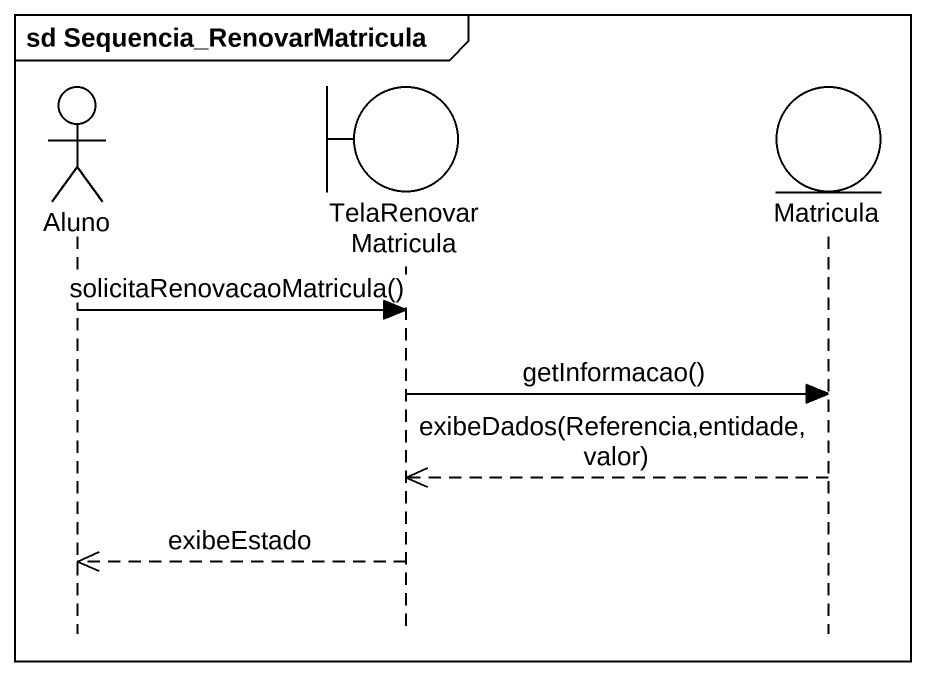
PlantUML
@startuml
mainframe sd Sequencia_RenovarMatricula
hide footbox
actor Aluno
boundary TelaRenovarMatricula
entity Matricula

Aluno -> TelaRenovarMatricula : solicitaRenovacaoMatricula()
TelaRenovarMatricula -> Matricula : getInformacao()
Matricula -->> TelaRenovarMatricula : exibeDados(Referencia,entidade, valor)
TelaRenovarMatricula -->> Aluno : exibeEstado
@enduml
